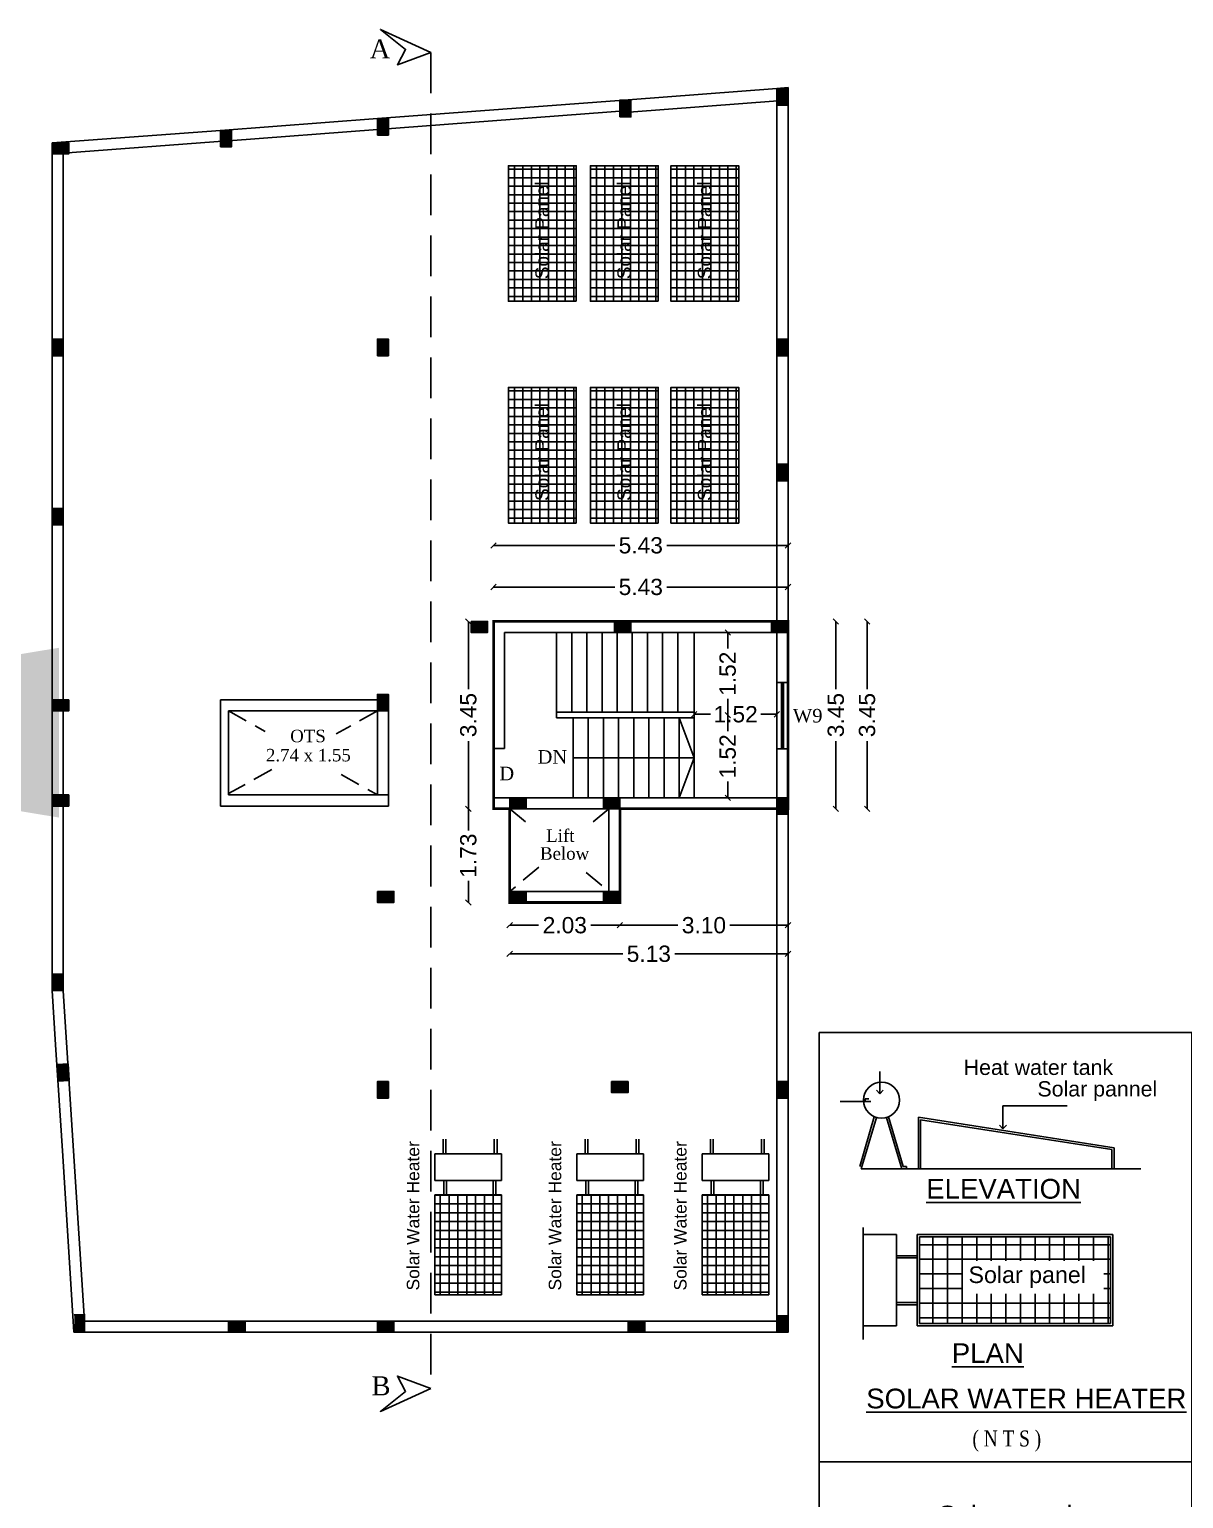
# Model space of a CAD drawing. Header units: metres. Extents: x -5144 to -5005, y 5368 to 5469.
# Drawn here: x -5077.09 to -5055.81, y 5392.96 to 5420.05 of the extents above; entities that cross this region are included whole.
import ezdxf

# ---------------------------------------------------------------- set-up
doc = ezdxf.new("R2010")
doc.units = ezdxf.units.M
doc.header["$MEASUREMENT"] = 0
doc.linetypes.add('DASHED2', pattern=[0.375, 0.25, -0.125])
doc.linetypes.add('HIDDEN', pattern=[0.375, 0.25, -0.125])
doc.layers.add('BLK_1_FLR_2_ROOF_AREA', color=54, linetype='Continuous')
doc.layers.add('BLK_1_STAIR_HEADROOM', color=1, linetype='Continuous', plot=False)
doc.styles.add('HEAD', font='times.ttf', dxfattribs={"height": 12})
doc.styles.add('simplex-0.8', font='Cambria.ttf', dxfattribs={"width": 0.8})
doc.styles.get("Standard").update_dxf_attribs({"font": 'arial.ttf'})
doc.styles.add('style5', font='times.ttf')
doc.dimstyles.new('LIV_DIM  DET 01', dxfattribs={"dimscale": 24, "dimtxt": 0.166667, "dimasz": 0.0625, "dimexe": 0.03125, "dimexo": 0.03125, "dimgap": 0.03125, "dimtad": 1, "dimdec": 1, "dimdsep": 46, "dimlunit": 4, "dimtxsty": 'simplex-0.8', "dimblk": 'ARCHTICK', "dimcen": 0.5, "dimdle": 0.0625, "dimclrd": 256, "dimclre": 256, "dimclrt": 41, "dimazin": 0, "dimtfac": 1, "dimtdec": 1, "dimtix": 1, "dimtmove": 2, "dimatfit": 3, "dimfxl": 0, "dimfrac": 1, "dimlwd": -1, "dimlwe": -1, "dimarcsym": 0})
doc.dimstyles.get("Standard").update_dxf_attribs({"dimtxt": 0.3, "dimasz": 0.1, "dimexe": 0.18, "dimexo": 0.0625, "dimgap": 0.09, "dimtad": 0, "dimzin": 0, "dimdsep": 46, "dimtxsty": 'Standard', "dimblk": 'OBLIQUE', "dimcen": 0.09, "dimse1": 1, "dimse2": 1, "dimclrt": 256, "dimadec": 0, "dimazin": 0, "dimtfac": 1, "dimtix": 1, "dimtofl": 0, "dimtmove": 1, "dimatfit": 3, "dimfxl": 0, "dimtolj": 1, "dimtzin": 0, "dimarcsym": 0})

# ---------------------------------------------------------------- blocks, each defined once
blk = doc.blocks.new('A$C65CB5194')
for p, q in [((3.233, 7.698), (3.233, 8.143)), ((3.233, 8.143), (5.026, 8.143)), ((3.233, 7.503), (3.135, 7.601)), ((3.233, 7.503), (3.233, 7.698)), ((3.331, 7.601), (3.233, 7.503)), ((1.319, 2.288), (1.319, 4.707)), ((1.725, 2.288), (1.725, 4.707)), ((2.132, 2.288), (2.132, 4.707)), ((2.539, 4.042), (2.539, 4.707)), ((2.946, 4.042), (2.946, 4.707)), ((3.353, 4.042), (3.353, 4.707)), ((3.759, 4.042), (3.759, 4.707)), ((4.166, 4.042), (4.166, 4.707)), ((4.573, 4.042), (4.573, 4.707)), ((4.98, 4.042), (4.98, 4.707)), ((5.386, 2.288), (5.386, 4.707)), ((5.793, 2.288), (5.793, 4.707)), ((6.2, 2.288), (6.2, 4.707)), ((6.27, 4.487), (0.941, 4.487)), ((6.27, 4.08), (0.941, 4.08)), ((2.157, 3.674), (0.941, 3.674)), ((6.27, 3.674), (5.337, 3.674)), ((2.157, 3.267), (0.941, 3.267)), ((6.27, 3.267), (5.337, 3.267)), ((2.539, 2.288), (2.539, 3.117)), ((2.946, 2.288), (2.946, 3.117)), ((3.353, 2.288), (3.353, 3.117)), ((3.759, 2.288), (3.759, 3.117)), ((4.166, 2.288), (4.166, 3.117)), ((4.573, 2.288), (4.573, 3.117)), ((4.98, 2.288), (4.98, 3.117)), ((6.27, 2.86), (0.941, 2.86)), ((6.27, 2.453), (0.941, 2.453))]:
    blk.add_line(p, q)
at = {"ltscale": 10}
for p, q in [((0.879, 7.823), (6.332, 6.971)), ((0.879, 6.386), (0.879, 7.823)), ((0.941, 7.751), (6.27, 6.919)), ((0.941, 6.386), (0.941, 7.751)), ((6.27, 6.919), (6.27, 6.386)), ((6.332, 6.971), (6.332, 6.386)), ((0.412, 6.386), (6.505, 6.386)), ((6.332, 4.769), (0.879, 4.769)), ((0.879, 4.769), (0.879, 2.226)), ((6.27, 4.707), (0.941, 4.707)), ((0.941, 4.707), (0.941, 2.288)), ((6.27, 2.288), (6.27, 4.707)), ((6.332, 2.226), (6.332, 4.769)), ((0.879, 4.18), (0.879, 4.118)), ((0.879, 2.815), (0.879, 2.877)), ((0.879, 2.226), (6.332, 2.226)), ((0.941, 2.288), (6.27, 2.288))]:
    blk.add_line(p, q, dxfattribs=at)
blk.add_lwpolyline([(0, 9.73), (6.868, 9.73), (6.868, 0), (0, 0)], close=True)
for s, height, p in [('Solar panel ', 0.35, (2.197, 8.573)), ('%%UElevation', 0.35, (2.166, 5.33)), ('Solar panel ', 0.39823, (2.311, 3.42)), ('%%UPlan', 0.35, (2.586, 1.445)), ('%%Usolar Panel', 0.35, (1.994, 0.561)), ('(NTS)', 0.35, (4.938, 0.536))]:
    blk.add_text(s, height=height).set_placement(p)
blk = doc.blocks.new('_OBLIQUE')
at = {"color": 0, "linetype": 'ByBlock'}
blk.add_line((-0.5, -0.5), (0.5, 0.5), dxfattribs=at)
blk = doc.blocks.new('*D70')
at = {"color": 0, "lineweight": -2}
for p, q in [((-5064.218, 5408.931), (-5064.218, 5408.633)), ((-5064.218, 5407.407), (-5064.218, 5407.705))]:
    blk.add_line(p, q, dxfattribs=at)
at = {"layer": 'Defpoints', "color": 0}
for p in [(-5064.835, 5408.931), (-5064.835, 5407.407), (-5064.218, 5407.407)]:
    blk.add_point(p, dxfattribs=at)
at = {"color": 0, "lineweight": -2, "xscale": 0.1, "yscale": 0.1, "zscale": 0.1}
for p, rotation in [((-5064.218, 5408.931), 90), ((-5064.218, 5407.407), 270)]:
    blk.add_blockref('_OBLIQUE', p, dxfattribs=dict(at, rotation=rotation))
at = {"insert": (-5064.218, 5408.169), "char_height": 0.3, "attachment_point": 5, "rotation": 90}
blk.add_mtext('\\A1;1.52', dxfattribs=at)
blk = doc.blocks.new('*D71')
at = {"color": 0, "lineweight": -2}
for p, q in [((-5064.218, 5407.407), (-5064.218, 5407.109)), ((-5064.218, 5405.883), (-5064.218, 5406.181))]:
    blk.add_line(p, q, dxfattribs=at)
at = {"layer": 'Defpoints', "color": 0}
for p in [(-5064.835, 5407.407), (-5064.835, 5405.883), (-5064.218, 5405.883)]:
    blk.add_point(p, dxfattribs=at)
at = {"color": 0, "lineweight": -2, "xscale": 0.1, "yscale": 0.1, "zscale": 0.1}
for p, rotation in [((-5064.218, 5407.407), 90), ((-5064.218, 5405.883), 270)]:
    blk.add_blockref('_OBLIQUE', p, dxfattribs=dict(at, rotation=rotation))
at = {"insert": (-5064.218, 5406.645), "char_height": 0.3, "attachment_point": 5, "rotation": 90}
blk.add_mtext('\\A1;1.52', dxfattribs=at)
blk = doc.blocks.new('*D152')
at = {"color": 0, "lineweight": -2}
for p, q in [((-5064.835, 5407.421), (-5064.537, 5407.421)), ((-5063.311, 5407.421), (-5063.609, 5407.421))]:
    blk.add_line(p, q, dxfattribs=at)
at = {"layer": 'Defpoints', "color": 0}
for p in [(-5064.835, 5407.646), (-5063.311, 5407.646), (-5063.311, 5407.421)]:
    blk.add_point(p, dxfattribs=at)
at = {"color": 0, "lineweight": -2, "xscale": 0.1, "yscale": 0.1, "zscale": 0.1, "rotation": 180}
blk.add_blockref('_OBLIQUE', (-5064.835, 5407.421), dxfattribs=at)
at = {"color": 0, "lineweight": -2, "xscale": 0.1, "yscale": 0.1, "zscale": 0.1}
blk.add_blockref('_OBLIQUE', (-5063.311, 5407.421), dxfattribs=at)
at = {"insert": (-5064.073, 5407.421), "char_height": 0.3, "attachment_point": 5}
blk.add_mtext('\\A1;1.52', dxfattribs=at)
blk = doc.blocks.new('*D140')
at = {"color": 0, "lineweight": -2}
for p, q in [((-5068.535, 5409.768), (-5066.301, 5409.768)), ((-5063.107, 5409.768), (-5065.341, 5409.768))]:
    blk.add_line(p, q, dxfattribs=at)
at = {"layer": 'Defpoints', "color": 0}
for p in [(-5068.535, 5409.768), (-5068.535, 5409.134), (-5063.107, 5409.134)]:
    blk.add_point(p, dxfattribs=at)
at = {"color": 0, "lineweight": -2, "xscale": 0.1, "yscale": 0.1, "zscale": 0.1, "rotation": 180}
blk.add_blockref('_OBLIQUE', (-5068.535, 5409.768), dxfattribs=at)
at = {"color": 0, "lineweight": -2, "xscale": 0.1, "yscale": 0.1, "zscale": 0.1}
blk.add_blockref('_OBLIQUE', (-5063.107, 5409.768), dxfattribs=at)
at = {"insert": (-5065.821, 5409.768), "char_height": 0.3, "attachment_point": 5}
blk.add_mtext('\\A1;5.43', dxfattribs=at)
blk = doc.blocks.new('*D141')
at = {"color": 0, "lineweight": -2}
for p, q in [((-5069, 5409.134), (-5069, 5407.887)), ((-5069, 5405.68), (-5069, 5406.926))]:
    blk.add_line(p, q, dxfattribs=at)
at = {"layer": 'Defpoints', "color": 0}
for p in [(-5068.535, 5409.134), (-5069, 5405.68), (-5068.535, 5405.68)]:
    blk.add_point(p, dxfattribs=at)
at = {"color": 0, "lineweight": -2, "xscale": 0.1, "yscale": 0.1, "zscale": 0.1}
for p, rotation in [((-5069, 5409.134), 90), ((-5069, 5405.68), 270)]:
    blk.add_blockref('_OBLIQUE', p, dxfattribs=dict(at, rotation=rotation))
at = {"insert": (-5069, 5407.407), "char_height": 0.3, "attachment_point": 5, "rotation": 90}
blk.add_mtext('\\A1;3.45', dxfattribs=at)
blk = doc.blocks.new('*D142')
at = {"color": 0, "lineweight": -2}
for p, q in [((-5062.225, 5409.134), (-5062.225, 5407.887)), ((-5062.225, 5405.68), (-5062.225, 5406.926))]:
    blk.add_line(p, q, dxfattribs=at)
at = {"layer": 'Defpoints', "color": 0}
for p in [(-5063.107, 5409.134), (-5063.107, 5405.68), (-5062.225, 5405.68)]:
    blk.add_point(p, dxfattribs=at)
at = {"color": 0, "lineweight": -2, "xscale": 0.1, "yscale": 0.1, "zscale": 0.1}
for p, rotation in [((-5062.225, 5409.134), 90), ((-5062.225, 5405.68), 270)]:
    blk.add_blockref('_OBLIQUE', p, dxfattribs=dict(at, rotation=rotation))
at = {"insert": (-5062.225, 5407.407), "char_height": 0.3, "attachment_point": 5, "rotation": 90}
blk.add_mtext('\\A1;3.45', dxfattribs=at)
blk = doc.blocks.new('*D143')
at = {"color": 0, "lineweight": -2}
for p, q in [((-5066.206, 5403.532), (-5065.136, 5403.532)), ((-5063.107, 5403.532), (-5064.178, 5403.532))]:
    blk.add_line(p, q, dxfattribs=at)
at = {"layer": 'Defpoints', "color": 0}
for p in [(-5066.206, 5405.68), (-5063.107, 5405.68), (-5063.107, 5403.532)]:
    blk.add_point(p, dxfattribs=at)
at = {"color": 0, "lineweight": -2, "xscale": 0.1, "yscale": 0.1, "zscale": 0.1, "rotation": 180}
blk.add_blockref('_OBLIQUE', (-5066.206, 5403.532), dxfattribs=at)
at = {"color": 0, "lineweight": -2, "xscale": 0.1, "yscale": 0.1, "zscale": 0.1}
blk.add_blockref('_OBLIQUE', (-5063.107, 5403.532), dxfattribs=at)
at = {"insert": (-5064.657, 5403.532), "char_height": 0.3, "attachment_point": 5}
blk.add_mtext('\\A1;3.10', dxfattribs=at)
blk = doc.blocks.new('*D144')
at = {"color": 0, "lineweight": -2}
for p, q in [((-5068.238, 5403.532), (-5067.704, 5403.532)), ((-5066.206, 5403.532), (-5066.74, 5403.532))]:
    blk.add_line(p, q, dxfattribs=at)
at = {"layer": 'Defpoints', "color": 0}
for p in [(-5068.238, 5403.951), (-5066.206, 5403.951), (-5068.238, 5403.532)]:
    blk.add_point(p, dxfattribs=at)
at = {"color": 0, "lineweight": -2, "xscale": 0.1, "yscale": 0.1, "zscale": 0.1}
for p, rotation in [((-5068.238, 5403.532), 180.0000000000168), ((-5066.206, 5403.532), 1.68665e-11)]:
    blk.add_blockref('_OBLIQUE', p, dxfattribs=dict(at, rotation=rotation))
at = {"insert": (-5067.222, 5403.532), "char_height": 0.3, "attachment_point": 5}
blk.add_mtext('\\A1;2.03', dxfattribs=at)
blk = doc.blocks.new('*D145')
at = {"color": 0, "lineweight": -2}
for p, q in [((-5069, 5405.68), (-5069, 5405.281)), ((-5069, 5403.951), (-5069, 5404.35))]:
    blk.add_line(p, q, dxfattribs=at)
at = {"layer": 'Defpoints', "color": 0}
for p in [(-5068.535, 5405.68), (-5069, 5403.951), (-5068.238, 5403.951)]:
    blk.add_point(p, dxfattribs=at)
at = {"color": 0, "lineweight": -2, "xscale": 0.1, "yscale": 0.1, "zscale": 0.1}
for p, rotation in [((-5069, 5405.68), 90), ((-5069, 5403.951), 270)]:
    blk.add_blockref('_OBLIQUE', p, dxfattribs=dict(at, rotation=rotation))
at = {"insert": (-5069, 5404.815), "char_height": 0.3, "attachment_point": 5, "rotation": 90}
blk.add_mtext('\\A1;1.73', dxfattribs=at)
blk = doc.blocks.new('*D146')
at = {"color": 0, "lineweight": -2}
for p, q in [((-5068.238, 5403.006), (-5066.152, 5403.006)), ((-5063.107, 5403.006), (-5065.193, 5403.006))]:
    blk.add_line(p, q, dxfattribs=at)
at = {"layer": 'Defpoints', "color": 0}
for p in [(-5068.238, 5403.951), (-5063.107, 5403.951), (-5063.107, 5403.006)]:
    blk.add_point(p, dxfattribs=at)
at = {"color": 0, "lineweight": -2, "xscale": 0.1, "yscale": 0.1, "zscale": 0.1, "rotation": 180}
blk.add_blockref('_OBLIQUE', (-5068.238, 5403.006), dxfattribs=at)
at = {"color": 0, "lineweight": -2, "xscale": 0.1, "yscale": 0.1, "zscale": 0.1}
blk.add_blockref('_OBLIQUE', (-5063.107, 5403.006), dxfattribs=at)
at = {"insert": (-5065.673, 5403.006), "char_height": 0.3, "attachment_point": 5}
blk.add_mtext('\\A1;5.13', dxfattribs=at)
blk = doc.blocks.new('_ArchTick')
at = {"color": 0, "const_width": 0.15}
blk.add_lwpolyline([(-0.5, -0.5), (0.5, 0.5)], dxfattribs=at)
blk = doc.blocks.new('*D190')
at = {"layer": 'BLK_1_STAIR_HEADROOM', "color": 0, "lineweight": -2}
for p, q in [((-5068.535, 5410.535), (-5066.301, 5410.535)), ((-5063.107, 5410.535), (-5065.341, 5410.535))]:
    blk.add_line(p, q, dxfattribs=at)
at = {"layer": 'Defpoints', "color": 0}
for p in [(-5063.107, 5410.535), (-5068.535, 5409.134), (-5063.107, 5409.134)]:
    blk.add_point(p, dxfattribs=at)
at = {"layer": 'BLK_1_STAIR_HEADROOM', "color": 0, "lineweight": -2, "xscale": 0.1, "yscale": 0.1, "zscale": 0.1, "rotation": 180}
blk.add_blockref('_OBLIQUE', (-5068.535, 5410.535), dxfattribs=at)
at = {"layer": 'BLK_1_STAIR_HEADROOM', "color": 0, "lineweight": -2, "xscale": 0.1, "yscale": 0.1, "zscale": 0.1}
blk.add_blockref('_OBLIQUE', (-5063.107, 5410.535), dxfattribs=at)
at = {"layer": 'BLK_1_STAIR_HEADROOM', "insert": (-5065.821, 5410.535), "char_height": 0.3, "attachment_point": 5}
blk.add_mtext('\\A1;5.43', dxfattribs=at)
blk = doc.blocks.new('*D191')
at = {"layer": 'BLK_1_STAIR_HEADROOM', "color": 0, "lineweight": -2}
for p, q in [((-5061.649, 5409.134), (-5061.649, 5407.887)), ((-5061.649, 5405.68), (-5061.649, 5406.926))]:
    blk.add_line(p, q, dxfattribs=at)
at = {"layer": 'Defpoints', "color": 0}
for p in [(-5063.107, 5409.134), (-5063.107, 5405.68), (-5061.649, 5405.68)]:
    blk.add_point(p, dxfattribs=at)
at = {"layer": 'BLK_1_STAIR_HEADROOM', "color": 0, "lineweight": -2, "xscale": 0.1, "yscale": 0.1, "zscale": 0.1}
for p, rotation in [((-5061.649, 5409.134), 90), ((-5061.649, 5405.68), 270)]:
    blk.add_blockref('_OBLIQUE', p, dxfattribs=dict(at, rotation=rotation))
at = {"layer": 'BLK_1_STAIR_HEADROOM', "insert": (-5061.649, 5407.407), "char_height": 0.3, "attachment_point": 5, "rotation": 90}
blk.add_mtext('\\A1;3.45', dxfattribs=at)
blk = doc.blocks.new('A$C55156D3A')
for p, q in [((1.258, 7.768), (1.258, 8.099)), ((1.258, 7.634), (1.185, 7.707)), ((1.258, 7.634), (1.258, 7.779)), ((1.33, 7.707), (1.258, 7.634)), ((3.809, 7.055), (3.809, 7.385)), ((3.809, 7.385), (5.142, 7.385)), ((3.809, 6.91), (3.809, 7.055)), ((3.809, 6.91), (3.736, 6.982)), ((3.882, 6.982), (3.809, 6.91)), ((2.358, 2.868), (2.358, 4.667)), ((2.661, 2.868), (2.661, 4.667)), ((2.963, 2.868), (2.963, 4.667)), ((3.266, 4.172), (3.266, 4.667)), ((3.568, 4.172), (3.568, 4.667)), ((3.871, 4.172), (3.871, 4.667)), ((4.173, 4.172), (4.173, 4.667)), ((4.476, 4.172), (4.476, 4.667)), ((4.779, 4.172), (4.779, 4.667)), ((5.081, 4.172), (5.081, 4.667)), ((5.384, 4.172), (5.384, 4.667)), ((5.686, 4.172), (5.686, 4.667)), ((5.989, 2.868), (5.989, 4.667)), ((6.041, 4.503), (2.077, 4.503)), ((6.041, 4.201), (2.077, 4.201)), ((2.982, 3.898), (2.077, 3.898)), ((6.041, 3.898), (5.904, 3.898)), ((2.982, 3.596), (2.077, 3.596)), ((3.266, 2.868), (3.266, 3.484)), ((3.568, 2.868), (3.568, 3.484)), ((3.871, 2.868), (3.871, 3.484)), ((4.173, 2.868), (4.173, 3.484)), ((4.476, 2.868), (4.476, 3.484)), ((4.779, 2.868), (4.779, 3.484)), ((5.081, 2.868), (5.081, 3.484)), ((5.384, 2.868), (5.384, 3.484)), ((5.686, 2.868), (5.686, 3.484)), ((6.041, 3.596), (5.904, 3.596)), ((6.041, 3.293), (2.077, 3.293)), ((6.041, 2.991), (2.077, 2.991))]:
    blk.add_line(p, q)
at = {"ltscale": 10}
for p, q in [((0.434, 7.474), (1.071, 7.474)), ((0.95, 7.474), (0.95, 7.53)), ((0.95, 7.53), (1.032, 7.53)), ((0.84, 6.125), (1.142, 7.159)), ((0.871, 6.079), (1.185, 7.143)), ((1.711, 6.079), (1.397, 7.143)), ((1.743, 6.125), (1.44, 7.159)), ((2.058, 7.148), (6.114, 6.514)), ((2.058, 6.079), (2.058, 7.148)), ((2.104, 7.094), (6.068, 6.475)), ((2.104, 6.079), (2.104, 7.094)), ((6.068, 6.475), (6.068, 6.079)), ((6.114, 6.514), (6.114, 6.079)), ((1.809, 6.125), (1.743, 6.125)), ((1.809, 6.079), (1.809, 6.125)), ((1.711, 6.079), (0.871, 6.079)), ((1.711, 6.079), (6.667, 6.079)), ((0.909, 2.538), (0.909, 4.863)), ((0.909, 4.713), (1.604, 4.713)), ((1.604, 4.713), (1.604, 2.822)), ((6.087, 4.713), (2.031, 4.713)), ((2.031, 4.713), (2.031, 2.822)), ((6.041, 4.667), (2.077, 4.667)), ((2.077, 4.667), (2.077, 2.868)), ((6.041, 2.868), (6.041, 4.667)), ((6.087, 2.822), (6.087, 4.713)), ((1.604, 4.229), (1.604, 4.275)), ((1.604, 4.275), (2.031, 4.275)), ((2.031, 4.275), (2.031, 4.229)), ((2.031, 4.229), (1.604, 4.229)), ((2.031, 3.306), (1.604, 3.306)), ((1.604, 3.306), (1.604, 3.26)), ((1.604, 3.26), (2.031, 3.26)), ((2.031, 3.26), (2.031, 3.306)), ((1.604, 2.822), (0.909, 2.822)), ((2.031, 2.822), (6.087, 2.822)), ((2.077, 2.868), (6.041, 2.868))]:
    blk.add_line(p, q, dxfattribs=at)
at = {"linetype": 'ByBlock', "ltscale": 100}
blk.add_lwpolyline([(0, 8.904), (7.726, 8.904), (7.726, 0), (0, 0)], close=True, dxfattribs=at)
at = {"ltscale": 10}
blk.add_circle((1.291, 7.501), 0.374, dxfattribs=at)
for s, height, p in [('Heat water tank', 0.31668, (2.997, 8.024)), ('Solar pannel ', 0.31668, (4.526, 7.578)), ('%%uELEVATION', 0.40925, (2.22, 5.459)), ('Solar panel ', 0.34463, (3.096, 3.709)), ('%%uPLAN', 0.4092, (2.75, 2.051)), ('%%USOLAR WATER HEATER', 0.40925, (0.976, 1.11))]:
    blk.add_text(s, height=height).set_placement(p)
at = {"style": 'HEAD', "width": 0.8}
blk.add_text('( N T S )', height=0.3315, dxfattribs=at).set_placement((3.178, 0.32))

msp = doc.modelspace()

# ---------------------------------------------------------------- hatches: boundary and pattern name
at = {"linetype": 'Continuous'}
h = msp.add_hatch(color=256, dxfattribs=at)
h.dxf.hatch_style = 1
h.paths.add_polyline_path([(-5063.21, 5418.958), (-5063.311, 5418.958), (-5063.311, 5418.654), (-5063.191, 5418.654)])
h.paths.add_polyline_path([(-5063.107, 5418.958), (-5063.21, 5418.958), (-5063.191, 5418.654), (-5063.107, 5418.654)])
h = msp.add_hatch(color=256, dxfattribs=at)
h.dxf.hatch_style = 1
h.paths.add_polyline_path([(-5066.105, 5418.741), (-5066.206, 5418.741), (-5066.206, 5418.436), (-5066.086, 5418.436)])
h.paths.add_polyline_path([(-5066.003, 5418.741), (-5066.105, 5418.741), (-5066.086, 5418.436), (-5066.003, 5418.436)])
h = msp.add_hatch(color=256, dxfattribs=at)
h.dxf.hatch_style = 1
h.paths.add_polyline_path([(-5070.576, 5418.405), (-5070.677, 5418.405), (-5070.677, 5418.1), (-5070.557, 5418.1)])
h.paths.add_polyline_path([(-5070.473, 5418.405), (-5070.576, 5418.405), (-5070.557, 5418.1), (-5070.473, 5418.1)])
h = msp.add_hatch(color=256, dxfattribs=at)
h.dxf.hatch_style = 1
h.paths.add_polyline_path([(-5073.471, 5418.187), (-5073.572, 5418.187), (-5073.572, 5417.883), (-5073.452, 5417.883)])
h.paths.add_polyline_path([(-5073.369, 5418.187), (-5073.471, 5418.187), (-5073.452, 5417.883), (-5073.369, 5417.883)])
h = msp.add_hatch(color=256, dxfattribs=at)
h.dxf.hatch_style = 1
h.paths.add_polyline_path([(-5076.366, 5417.854), (-5076.366, 5417.955), (-5076.671, 5417.955), (-5076.671, 5417.835)])
h.paths.add_polyline_path([(-5076.366, 5417.751), (-5076.366, 5417.854), (-5076.671, 5417.835), (-5076.671, 5417.751)])
h = msp.add_hatch()
h.set_pattern_fill('ANSI37', color=256, scale=1.25, angle=45)
h.set_pattern_definition([(90, (-12285.49412, 5209.6569), (-0.15625, 1e-16), []), (180, (-12285.49412, 5209.6569), (-1e-16, -0.15625), [])])
h.paths.add_polyline_path([(-5067.012, 5417.535), (-5068.262, 5417.535), (-5068.262, 5415.035), (-5067.012, 5415.035)])
h.paths.add_polyline_path([(-5067.446, 5415.378), (-5067.446, 5417.313), (-5067.834, 5417.313), (-5067.834, 5415.378)], flags=24)
h = msp.add_hatch()
h.set_pattern_fill('ANSI37', color=256, scale=1.25, angle=45)
h.set_pattern_definition([(90, (-12283.9823, 5209.6569), (-0.15625, 1e-16), []), (180, (-12283.9823, 5209.6569), (-1e-16, -0.15625), [])])
h.paths.add_polyline_path([(-5065.5, 5417.535), (-5066.75, 5417.535), (-5066.75, 5415.035), (-5065.5, 5415.035)])
h.paths.add_polyline_path([(-5065.934, 5415.378), (-5065.934, 5417.313), (-5066.322, 5417.313), (-5066.322, 5415.378)], flags=24)
h = msp.add_hatch()
h.set_pattern_fill('ANSI37', color=256, scale=1.25, angle=45)
h.set_pattern_definition([(90, (-12282.49814, 5209.6569), (-0.15625, 1e-16), []), (180, (-12282.49814, 5209.6569), (-1e-16, -0.15625), [])])
h.paths.add_polyline_path([(-5064.016, 5417.535), (-5065.266, 5417.535), (-5065.266, 5415.035), (-5064.016, 5415.035)])
h.paths.add_polyline_path([(-5064.45, 5415.378), (-5064.45, 5417.313), (-5064.838, 5417.313), (-5064.838, 5415.378)], flags=24)
h = msp.add_hatch(color=256, dxfattribs=at)
h.dxf.hatch_style = 1
h.paths.add_polyline_path([(-5076.57, 5414.338), (-5076.671, 5414.338), (-5076.671, 5414.033), (-5076.551, 5414.033)])
h.paths.add_polyline_path([(-5076.468, 5414.338), (-5076.57, 5414.338), (-5076.551, 5414.033), (-5076.468, 5414.033)])
h = msp.add_hatch(color=256, dxfattribs=at)
h.dxf.hatch_style = 1
h.paths.add_polyline_path([(-5070.576, 5414.338), (-5070.677, 5414.338), (-5070.677, 5414.033), (-5070.557, 5414.033)])
h.paths.add_polyline_path([(-5070.473, 5414.338), (-5070.576, 5414.338), (-5070.557, 5414.033), (-5070.473, 5414.033)])
h = msp.add_hatch(color=256, dxfattribs=at)
h.dxf.hatch_style = 1
h.paths.add_polyline_path([(-5063.21, 5414.338), (-5063.311, 5414.338), (-5063.311, 5414.033), (-5063.191, 5414.033)])
h.paths.add_polyline_path([(-5063.107, 5414.338), (-5063.21, 5414.338), (-5063.191, 5414.033), (-5063.107, 5414.033)])
h = msp.add_hatch()
h.set_pattern_fill('ANSI37', color=256, scale=1.25, angle=45)
h.set_pattern_definition([(90, (-12285.49412, 5205.56929), (-0.15625, 1e-16), []), (180, (-12285.49412, 5205.56929), (-1e-16, -0.15625), [])])
h.paths.add_polyline_path([(-5067.012, 5413.448), (-5068.262, 5413.448), (-5068.262, 5410.948), (-5067.012, 5410.948)])
h.paths.add_polyline_path([(-5067.446, 5411.291), (-5067.446, 5413.226), (-5067.834, 5413.226), (-5067.834, 5411.291)], flags=24)
h = msp.add_hatch()
h.set_pattern_fill('ANSI37', color=256, scale=1.25, angle=45)
h.set_pattern_definition([(90, (-12283.9823, 5205.56929), (-0.15625, 1e-16), []), (180, (-12283.9823, 5205.56929), (-1e-16, -0.15625), [])])
h.paths.add_polyline_path([(-5065.5, 5413.448), (-5066.75, 5413.448), (-5066.75, 5410.948), (-5065.5, 5410.948)])
h.paths.add_polyline_path([(-5065.934, 5411.291), (-5065.934, 5413.226), (-5066.322, 5413.226), (-5066.322, 5411.291)], flags=24)
h = msp.add_hatch()
h.set_pattern_fill('ANSI37', color=256, scale=1.25, angle=45)
h.set_pattern_definition([(90, (-12282.49814, 5205.56929), (-0.15625, 1e-16), []), (180, (-12282.49814, 5205.56929), (-1e-16, -0.15625), [])])
h.paths.add_polyline_path([(-5064.016, 5413.448), (-5065.266, 5413.448), (-5065.266, 5410.948), (-5064.016, 5410.948)])
h.paths.add_polyline_path([(-5064.45, 5411.291), (-5064.45, 5413.226), (-5064.838, 5413.226), (-5064.838, 5411.291)], flags=24)
h = msp.add_hatch(color=256, dxfattribs=at)
h.dxf.hatch_style = 1
h.paths.add_polyline_path([(-5063.21, 5412.03), (-5063.311, 5412.03), (-5063.311, 5411.725), (-5063.191, 5411.725)])
h.paths.add_polyline_path([(-5063.107, 5412.03), (-5063.21, 5412.03), (-5063.191, 5411.725), (-5063.107, 5411.725)])
h = msp.add_hatch(color=256, dxfattribs=at)
h.dxf.hatch_style = 1
h.paths.add_polyline_path([(-5076.57, 5411.218), (-5076.671, 5411.218), (-5076.671, 5410.913), (-5076.551, 5410.913)])
h.paths.add_polyline_path([(-5076.468, 5411.218), (-5076.57, 5411.218), (-5076.551, 5410.913), (-5076.468, 5410.913)])
h = msp.add_hatch(color=256, dxfattribs=at)
h.dxf.hatch_style = 1
h.paths.add_polyline_path([(-5068.645, 5409.032), (-5068.645, 5409.133), (-5068.949, 5409.133), (-5068.949, 5409.013)])
h.paths.add_polyline_path([(-5068.645, 5408.93), (-5068.645, 5409.032), (-5068.949, 5409.013), (-5068.949, 5408.93)])
h = msp.add_hatch(color=256, dxfattribs=at)
h.dxf.hatch_style = 1
h.paths.add_polyline_path([(-5066.003, 5409.032), (-5066.003, 5409.133), (-5066.308, 5409.133), (-5066.308, 5409.013)])
h.paths.add_polyline_path([(-5066.003, 5408.93), (-5066.003, 5409.032), (-5066.308, 5409.013), (-5066.308, 5408.93)])
h = msp.add_hatch(color=256, dxfattribs=at)
h.dxf.hatch_style = 1
h.paths.add_polyline_path([(-5063.107, 5409.032), (-5063.107, 5409.133), (-5063.412, 5409.133), (-5063.412, 5409.013)])
h.paths.add_polyline_path([(-5063.107, 5408.93), (-5063.107, 5409.032), (-5063.412, 5409.013), (-5063.412, 5408.93)])
h = msp.add_hatch(color=256, dxfattribs=at)
h.dxf.hatch_style = 1
h.paths.add_polyline_path([(-5070.576, 5407.789), (-5070.677, 5407.789), (-5070.677, 5407.484), (-5070.557, 5407.484)])
h.paths.add_polyline_path([(-5070.473, 5407.789), (-5070.576, 5407.789), (-5070.557, 5407.484), (-5070.473, 5407.484)])
h = msp.add_hatch(color=256, dxfattribs=at)
h.dxf.hatch_style = 1
h.paths.add_polyline_path([(-5076.366, 5407.586), (-5076.366, 5407.687), (-5076.671, 5407.687), (-5076.671, 5407.567)])
h.paths.add_polyline_path([(-5076.366, 5407.484), (-5076.366, 5407.586), (-5076.671, 5407.567), (-5076.671, 5407.484)])
h = msp.add_hatch(color=256, dxfattribs=at)
h.dxf.hatch_style = 1
h.paths.add_polyline_path([(-5076.366, 5405.834), (-5076.366, 5405.934), (-5076.671, 5405.934), (-5076.671, 5405.814)])
h.paths.add_polyline_path([(-5076.366, 5405.731), (-5076.366, 5405.834), (-5076.671, 5405.814), (-5076.671, 5405.731)])
h = msp.add_hatch(color=256, dxfattribs=at)
h.dxf.hatch_style = 1
h.paths.add_polyline_path([(-5067.933, 5405.782), (-5067.933, 5405.883), (-5068.237, 5405.883), (-5068.237, 5405.763)])
h.paths.add_polyline_path([(-5067.933, 5405.68), (-5067.933, 5405.782), (-5068.237, 5405.763), (-5068.237, 5405.68)])
h = msp.add_hatch(color=256, dxfattribs=at)
h.dxf.hatch_style = 1
h.paths.add_polyline_path([(-5066.206, 5405.782), (-5066.206, 5405.883), (-5066.511, 5405.883), (-5066.511, 5405.763)])
h.paths.add_polyline_path([(-5066.206, 5405.68), (-5066.206, 5405.782), (-5066.511, 5405.763), (-5066.511, 5405.68)])
h = msp.add_hatch(color=256, dxfattribs=at)
h.dxf.hatch_style = 1
h.paths.add_polyline_path([(-5063.21, 5405.883), (-5063.311, 5405.883), (-5063.311, 5405.578), (-5063.191, 5405.578)])
h.paths.add_polyline_path([(-5063.107, 5405.883), (-5063.21, 5405.883), (-5063.191, 5405.578), (-5063.107, 5405.578)])
h = msp.add_hatch(color=256, dxfattribs=at)
h.dxf.hatch_style = 1
h.paths.add_polyline_path([(-5070.677, 5404.156), (-5070.677, 5403.953), (-5070.372, 5403.953), (-5070.372, 5404.156)])
h = msp.add_hatch(color=256, dxfattribs=at)
h.dxf.hatch_style = 1
h.paths.add_polyline_path([(-5067.933, 5404.055), (-5067.933, 5404.156), (-5068.237, 5404.156), (-5068.237, 5404.036)])
h.paths.add_polyline_path([(-5067.933, 5403.952), (-5067.933, 5404.055), (-5068.237, 5404.036), (-5068.237, 5403.952)])
h = msp.add_hatch(color=256, dxfattribs=at)
h.dxf.hatch_style = 1
h.paths.add_polyline_path([(-5066.206, 5404.055), (-5066.206, 5404.156), (-5066.511, 5404.156), (-5066.511, 5404.036)])
h.paths.add_polyline_path([(-5066.206, 5403.952), (-5066.206, 5404.055), (-5066.511, 5404.036), (-5066.511, 5403.952)])
h = msp.add_hatch(color=256, dxfattribs=at)
h.dxf.hatch_style = 1
h.paths.add_polyline_path([(-5076.569, 5402.328), (-5076.468, 5402.328), (-5076.468, 5402.632), (-5076.588, 5402.632)])
h.paths.add_polyline_path([(-5076.671, 5402.328), (-5076.569, 5402.328), (-5076.588, 5402.632), (-5076.671, 5402.632)])
h = msp.add_hatch(color=256, dxfattribs=at)
h.dxf.hatch_style = 1
h.paths.add_polyline_path([(-5076.459, 5400.665), (-5076.358, 5400.671), (-5076.378, 5400.976), (-5076.498, 5400.968)])
h.paths.add_polyline_path([(-5076.561, 5400.659), (-5076.459, 5400.665), (-5076.498, 5400.968), (-5076.581, 5400.963)])
h = msp.add_hatch(color=256, dxfattribs=at)
h.dxf.hatch_style = 1
h.paths.add_polyline_path([(-5070.574, 5400.346), (-5070.473, 5400.346), (-5070.473, 5400.651), (-5070.593, 5400.651)])
h.paths.add_polyline_path([(-5070.677, 5400.346), (-5070.574, 5400.346), (-5070.593, 5400.651), (-5070.677, 5400.651)])
h = msp.add_hatch(color=256, dxfattribs=at)
h.dxf.hatch_style = 1
h.paths.add_polyline_path([(-5066.054, 5400.55), (-5066.054, 5400.65), (-5066.359, 5400.65), (-5066.359, 5400.53)])
h.paths.add_polyline_path([(-5066.054, 5400.447), (-5066.054, 5400.55), (-5066.359, 5400.53), (-5066.359, 5400.447)])
h = msp.add_hatch(color=256, dxfattribs=at)
h.dxf.hatch_style = 1
h.paths.add_polyline_path([(-5063.208, 5400.346), (-5063.107, 5400.346), (-5063.107, 5400.65), (-5063.227, 5400.65)])
h.paths.add_polyline_path([(-5063.311, 5400.346), (-5063.208, 5400.346), (-5063.227, 5400.65), (-5063.311, 5400.65)])
h = msp.add_hatch()
h.set_pattern_fill('NET', color=256, scale=0.05118, angle=360, style=0)
h.set_pattern_definition([(360, (-5722.91235, 5360.69618), (1e-16, 0.162495752), []), (90, (-5722.91235, 5360.69618), (-0.162495752, 1e-16), [])])
h.paths.add_polyline_path([(-5068.389, 5396.722), (-5069.617, 5396.722), (-5069.617, 5398.564), (-5068.389, 5398.564)])
h = msp.add_hatch()
h.set_pattern_fill('NET', color=256, scale=0.05118, angle=360, style=0)
h.set_pattern_definition([(360, (-5720.29666, 5360.69618), (1e-16, 0.162495752), []), (90, (-5720.29666, 5360.69618), (-0.162495752, 1e-16), [])])
h.paths.add_polyline_path([(-5065.773, 5396.722), (-5067.001, 5396.722), (-5067.001, 5398.564), (-5065.773, 5398.564)])
h = msp.add_hatch()
h.set_pattern_fill('NET', color=256, scale=0.05118, angle=360, style=0)
h.set_pattern_definition([(360, (-5717.98644, 5360.69618), (1e-16, 0.162495752), []), (90, (-5717.98644, 5360.69618), (-0.162495752, 1e-16), [])])
h.paths.add_polyline_path([(-5063.463, 5396.722), (-5064.691, 5396.722), (-5064.691, 5398.564), (-5063.463, 5398.564)])
h = msp.add_hatch(color=256, dxfattribs=at)
h.dxf.hatch_style = 1
h.paths.add_polyline_path([(-5076.166, 5396.349), (-5076.267, 5396.349), (-5076.267, 5396.044), (-5076.147, 5396.044)])
h.paths.add_polyline_path([(-5076.064, 5396.349), (-5076.166, 5396.349), (-5076.147, 5396.044), (-5076.064, 5396.044)])
h = msp.add_hatch(color=256, dxfattribs=at)
h.dxf.hatch_style = 1
h.paths.add_polyline_path([(-5073.115, 5396.131), (-5073.115, 5396.232), (-5073.42, 5396.232), (-5073.42, 5396.112)])
h.paths.add_polyline_path([(-5073.115, 5396.028), (-5073.115, 5396.131), (-5073.42, 5396.112), (-5073.42, 5396.028)])
h = msp.add_hatch(color=256, dxfattribs=at)
h.dxf.hatch_style = 1
h.paths.add_polyline_path([(-5070.372, 5396.131), (-5070.372, 5396.232), (-5070.677, 5396.232), (-5070.677, 5396.112)])
h.paths.add_polyline_path([(-5070.372, 5396.028), (-5070.372, 5396.131), (-5070.677, 5396.112), (-5070.677, 5396.028)])
h = msp.add_hatch(color=256, dxfattribs=at)
h.dxf.hatch_style = 1
h.paths.add_polyline_path([(-5065.749, 5396.131), (-5065.749, 5396.232), (-5066.054, 5396.232), (-5066.054, 5396.112)])
h.paths.add_polyline_path([(-5065.749, 5396.028), (-5065.749, 5396.131), (-5066.054, 5396.112), (-5066.054, 5396.028)])
h = msp.add_hatch(color=256, dxfattribs=at)
h.dxf.hatch_style = 1
h.paths.add_polyline_path([(-5063.21, 5396.333), (-5063.311, 5396.333), (-5063.311, 5396.028), (-5063.191, 5396.028)])
h.paths.add_polyline_path([(-5063.107, 5396.333), (-5063.21, 5396.333), (-5063.191, 5396.028), (-5063.107, 5396.028)])

# ---------------------------------------------------------------- linework, layer by layer
for p, q in [((-5063.311, 5418.958), (-5066.054, 5418.752)), ((-5063.311, 5418.958), (-5063.107, 5418.974)), ((-5063.293, 5418.729), (-5066.037, 5418.523)), ((-5063.311, 5408.005), (-5063.108, 5408.005)), ((-5063.229, 5406.785), (-5063.229, 5408.005)), ((-5063.209, 5406.785), (-5063.209, 5408.005)), ((-5063.189, 5406.785), (-5063.189, 5408.005)), ((-5068.335, 5406.793), (-5068.535, 5406.793)), ((-5063.311, 5406.785), (-5063.108, 5406.785)), ((-5068.335, 5405.883), (-5068.535, 5405.883)), ((-5068.238, 5404.156), (-5068.238, 5403.951))]:
    msp.add_line(p, q)
for p, q in [((-5063.311, 5415.958), (-5063.311, 5418.958)), ((-5063.107, 5415.958), (-5063.107, 5418.974)), ((-5066.054, 5418.752), (-5070.677, 5418.405)), ((-5066.039, 5418.55), (-5070.661, 5418.202)), ((-5070.677, 5418.405), (-5073.572, 5418.187)), ((-5073.572, 5418.187), (-5076.671, 5417.955)), ((-5070.677, 5418.201), (-5073.42, 5417.995)), ((-5076.671, 5417.751), (-5076.671, 5414.266)), ((-5073.369, 5417.999), (-5076.468, 5417.766)), ((-5076.468, 5417.751), (-5076.468, 5414.266)), ((-5063.311, 5413.732), (-5063.311, 5415.958)), ((-5063.107, 5413.732), (-5063.107, 5415.958)), ((-5076.671, 5414.266), (-5076.671, 5414.037)), ((-5076.671, 5414.033), (-5076.671, 5411.065)), ((-5076.468, 5414.113), (-5076.468, 5414.037)), ((-5076.468, 5402.325), (-5076.468, 5414.033)), ((-5063.311, 5409.134), (-5063.311, 5413.732)), ((-5063.107, 5405.883), (-5063.107, 5413.732)), ((-5076.671, 5407.509), (-5076.671, 5411.065)), ((-5068.535, 5409.134), (-5063.107, 5409.134)), ((-5068.535, 5409.134), (-5068.535, 5405.68)), ((-5068.335, 5408.931), (-5063.311, 5408.931)), ((-5068.335, 5408.931), (-5068.335, 5406.793)), ((-5067.375, 5408.931), (-5067.375, 5407.458)), ((-5067.375, 5408.931), (-5063.311, 5408.931)), ((-5067.095, 5408.931), (-5067.095, 5407.458)), ((-5066.816, 5408.931), (-5066.816, 5407.458)), ((-5066.536, 5408.931), (-5066.536, 5407.458)), ((-5066.257, 5408.931), (-5066.257, 5407.458)), ((-5065.978, 5408.931), (-5065.978, 5407.458)), ((-5065.698, 5408.931), (-5065.698, 5407.458)), ((-5065.419, 5408.931), (-5065.419, 5407.458)), ((-5065.139, 5408.931), (-5065.139, 5407.458)), ((-5064.835, 5408.931), (-5064.835, 5407.356)), ((-5063.311, 5405.883), (-5063.311, 5408.931)), ((-5076.671, 5407.484), (-5076.671, 5407.509)), ((-5076.671, 5405.884), (-5076.671, 5407.484)), ((-5073.572, 5407.687), (-5070.473, 5407.687)), ((-5073.572, 5407.687), (-5073.572, 5405.731)), ((-5073.42, 5407.484), (-5070.473, 5407.484)), ((-5073.42, 5407.484), (-5073.42, 5405.934)), ((-5070.473, 5407.484), (-5070.473, 5407.687)), ((-5070.473, 5407.484), (-5070.473, 5405.934)), ((-5067.375, 5407.458), (-5064.835, 5407.458)), ((-5067.375, 5407.356), (-5067.375, 5407.458)), ((-5067.375, 5407.356), (-5064.835, 5407.356)), ((-5076.671, 5405.731), (-5076.671, 5405.884)), ((-5073.42, 5405.934), (-5070.473, 5405.934)), ((-5070.473, 5405.731), (-5070.473, 5405.934)), ((-5063.311, 5405.883), (-5068.335, 5405.883)), ((-5063.311, 5405.883), (-5068.237, 5405.883)), ((-5063.311, 5405.883), (-5067.07, 5405.883)), ((-5067.07, 5405.883), (-5063.311, 5405.883)), ((-5063.311, 5405.883), (-5063.311, 5405.883)), ((-5063.107, 5400.955), (-5063.107, 5405.883)), ((-5076.671, 5405.731), (-5076.671, 5402.328)), ((-5073.572, 5405.731), (-5071.743, 5405.731)), ((-5071.743, 5405.731), (-5070.473, 5405.731)), ((-5063.311, 5405.68), (-5068.535, 5405.68)), ((-5063.107, 5405.68), (-5068.237, 5405.68)), ((-5066.409, 5405.68), (-5066.409, 5404.156)), ((-5066.206, 5405.68), (-5066.206, 5403.951)), ((-5063.311, 5405.68), (-5063.311, 5400.65)), ((-5068.238, 5404.156), (-5066.409, 5404.156)), ((-5068.238, 5403.951), (-5066.206, 5403.951)), ((-5076.609, 5401.326), (-5076.671, 5402.328)), ((-5076.468, 5402.325), (-5076.074, 5396.232)), ((-5076.609, 5401.326), (-5076.479, 5399.28)), ((-5063.107, 5400.655), (-5063.107, 5400.955)), ((-5063.311, 5400.65), (-5063.311, 5396.232)), ((-5063.107, 5396.028), (-5063.107, 5400.65)), ((-5076.479, 5399.28), (-5076.271, 5396.028)), ((-5076.064, 5396.349), (-5076.267, 5396.349)), ((-5076.074, 5396.232), (-5063.311, 5396.232)), ((-5076.271, 5396.028), (-5070.677, 5396.028)), ((-5070.677, 5396.028), (-5063.107, 5396.028))]:
    msp.add_line(p, q, dxfattribs=at)
at = {"linetype": 'DASHED2', "ltscale": 1.5}
for p, q in [((-5073.42, 5407.484), (-5072.746, 5407.103)), ((-5070.677, 5407.484), (-5071.437, 5407.062)), ((-5072.626, 5406.401), (-5073.42, 5405.96)), ((-5071.346, 5406.312), (-5070.677, 5405.934)), ((-5068.237, 5405.68), (-5067.831, 5405.341)), ((-5066.409, 5405.68), (-5066.809, 5405.346)), ((-5067.701, 5404.603), (-5068.238, 5404.156)), ((-5066.827, 5404.503), (-5066.409, 5404.156))]:
    msp.add_line(p, q, dxfattribs=at)
at = {"linetype": 'DASHED2', "ltscale": 8}
msp.add_line((-5070.677, 5407.484), (-5070.677, 5405.934), dxfattribs=at)
at = {"linetype": 'DASHED2', "ltscale": 6}
for p, q in [((-5067.07, 5407.356), (-5067.07, 5405.883)), ((-5066.79, 5407.356), (-5066.79, 5405.883)), ((-5066.511, 5407.356), (-5066.511, 5405.883)), ((-5066.232, 5407.356), (-5066.232, 5405.883)), ((-5065.952, 5407.356), (-5065.952, 5405.883)), ((-5065.673, 5407.356), (-5065.673, 5405.883)), ((-5065.393, 5407.356), (-5065.393, 5405.883)), ((-5065.114, 5407.356), (-5065.114, 5405.883)), ((-5064.835, 5407.356), (-5064.835, 5405.883))]:
    msp.add_line(p, q, dxfattribs=at)
at = {"ltscale": 10}
for p, q in [((-5069.465, 5399.316), (-5069.465, 5399.586)), ((-5069.414, 5399.316), (-5069.414, 5399.586)), ((-5068.523, 5399.316), (-5068.523, 5399.586)), ((-5068.472, 5399.316), (-5068.472, 5399.586)), ((-5066.849, 5399.316), (-5066.849, 5399.586)), ((-5066.798, 5399.316), (-5066.798, 5399.586)), ((-5065.907, 5399.316), (-5065.907, 5399.586)), ((-5065.856, 5399.316), (-5065.856, 5399.586)), ((-5064.539, 5399.316), (-5064.539, 5399.586)), ((-5064.488, 5399.316), (-5064.488, 5399.586)), ((-5063.597, 5399.316), (-5063.597, 5399.586)), ((-5063.546, 5399.316), (-5063.546, 5399.586)), ((-5069.617, 5398.83), (-5069.617, 5399.316)), ((-5069.617, 5399.316), (-5068.389, 5399.316)), ((-5069.617, 5398.83), (-5069.617, 5399.316)), ((-5068.389, 5398.83), (-5068.389, 5399.316)), ((-5067.001, 5398.83), (-5067.001, 5399.316)), ((-5067.001, 5399.316), (-5065.773, 5399.316)), ((-5067.001, 5398.83), (-5067.001, 5399.316)), ((-5065.773, 5398.83), (-5065.773, 5399.316)), ((-5064.691, 5398.83), (-5064.691, 5399.316)), ((-5064.691, 5399.316), (-5063.463, 5399.316)), ((-5064.691, 5398.83), (-5064.691, 5399.316)), ((-5063.463, 5398.83), (-5063.463, 5399.316)), ((-5068.389, 5398.83), (-5069.617, 5398.83)), ((-5069.451, 5398.564), (-5069.451, 5398.83)), ((-5069.4, 5398.564), (-5069.4, 5398.83)), ((-5068.542, 5398.564), (-5068.542, 5398.83)), ((-5068.491, 5398.564), (-5068.491, 5398.83)), ((-5065.773, 5398.83), (-5067.001, 5398.83)), ((-5066.836, 5398.564), (-5066.836, 5398.83)), ((-5066.785, 5398.564), (-5066.785, 5398.83)), ((-5065.926, 5398.564), (-5065.926, 5398.83)), ((-5065.875, 5398.564), (-5065.875, 5398.83)), ((-5063.463, 5398.83), (-5064.691, 5398.83)), ((-5064.526, 5398.564), (-5064.526, 5398.83)), ((-5064.474, 5398.564), (-5064.474, 5398.83)), ((-5063.616, 5398.564), (-5063.616, 5398.83)), ((-5063.565, 5398.564), (-5063.565, 5398.83)), ((-5069.617, 5398.564), (-5069.617, 5396.722)), ((-5068.389, 5398.564), (-5069.617, 5398.564)), ((-5068.389, 5396.722), (-5068.389, 5398.564)), ((-5067.001, 5398.564), (-5067.001, 5396.722)), ((-5065.773, 5398.564), (-5067.001, 5398.564)), ((-5065.773, 5396.722), (-5065.773, 5398.564)), ((-5064.691, 5398.564), (-5064.691, 5396.722)), ((-5063.463, 5398.564), (-5064.691, 5398.564)), ((-5063.463, 5396.722), (-5063.463, 5398.564)), ((-5069.617, 5396.722), (-5068.389, 5396.722)), ((-5067.001, 5396.722), (-5065.773, 5396.722)), ((-5064.691, 5396.722), (-5063.463, 5396.722))]:
    msp.add_line(p, q, dxfattribs=at)
for points in [[(-5069.689, 5419.625), (-5070.621, 5420.048), (-5070.156, 5419.678), (-5070.308, 5419.395), (-5069.689, 5419.625)], [(-5064.835, 5406.619), (-5065.114, 5407.356)], [(-5067.07, 5406.619), (-5064.835, 5406.619)], [(-5064.835, 5406.619), (-5065.114, 5405.883)], [(-5069.689, 5394.993), (-5070.621, 5394.569), (-5070.156, 5394.939), (-5070.308, 5395.222), (-5069.689, 5394.993)]]:
    msp.add_lwpolyline(points)
at = {"linetype": 'HIDDEN', "ltscale": 3}
msp.add_lwpolyline([(-5069.689, 5419.625), (-5069.689, 5394.993)], dxfattribs=at)
at = {"linetype": 'Continuous'}
for points in [[(-5063.311, 5418.654), (-5063.107, 5418.654), (-5063.107, 5418.958), (-5063.311, 5418.958)], [(-5066.206, 5418.436), (-5066.003, 5418.436), (-5066.003, 5418.741), (-5066.206, 5418.741)], [(-5070.677, 5418.1), (-5070.473, 5418.1), (-5070.473, 5418.405), (-5070.677, 5418.405)], [(-5073.572, 5417.883), (-5073.369, 5417.883), (-5073.369, 5418.187), (-5073.572, 5418.187)], [(-5076.671, 5417.955), (-5076.671, 5417.751), (-5076.366, 5417.751), (-5076.366, 5417.955)], [(-5076.671, 5414.033), (-5076.468, 5414.033), (-5076.468, 5414.338), (-5076.671, 5414.338)], [(-5070.677, 5414.033), (-5070.473, 5414.033), (-5070.473, 5414.338), (-5070.677, 5414.338)], [(-5063.311, 5414.033), (-5063.107, 5414.033), (-5063.107, 5414.338), (-5063.311, 5414.338)], [(-5063.311, 5411.725), (-5063.107, 5411.725), (-5063.107, 5412.03), (-5063.311, 5412.03)], [(-5076.671, 5410.913), (-5076.468, 5410.913), (-5076.468, 5411.218), (-5076.671, 5411.218)], [(-5068.949, 5409.133), (-5068.949, 5408.93), (-5068.645, 5408.93), (-5068.645, 5409.133)], [(-5066.308, 5409.133), (-5066.308, 5408.93), (-5066.003, 5408.93), (-5066.003, 5409.133)], [(-5063.412, 5409.133), (-5063.412, 5408.93), (-5063.107, 5408.93), (-5063.107, 5409.133)], [(-5070.677, 5407.484), (-5070.473, 5407.484), (-5070.473, 5407.789), (-5070.677, 5407.789)], [(-5076.671, 5407.687), (-5076.671, 5407.484), (-5076.366, 5407.484), (-5076.366, 5407.687)], [(-5076.671, 5405.934), (-5076.671, 5405.731), (-5076.366, 5405.731), (-5076.366, 5405.934)], [(-5068.237, 5405.883), (-5068.237, 5405.68), (-5067.933, 5405.68), (-5067.933, 5405.883)], [(-5066.511, 5405.883), (-5066.511, 5405.68), (-5066.206, 5405.68), (-5066.206, 5405.883)], [(-5063.311, 5405.578), (-5063.107, 5405.578), (-5063.107, 5405.883), (-5063.311, 5405.883)], [(-5068.238, 5404.156), (-5066.409, 5404.156), (-5066.409, 5405.68), (-5068.238, 5405.68)], [(-5070.677, 5404.156), (-5070.677, 5403.953), (-5070.372, 5403.953), (-5070.372, 5404.156)], [(-5068.237, 5404.156), (-5068.237, 5403.952), (-5067.933, 5403.952), (-5067.933, 5404.156)], [(-5066.511, 5404.156), (-5066.511, 5403.952), (-5066.206, 5403.952), (-5066.206, 5404.156)], [(-5076.468, 5402.632), (-5076.671, 5402.632), (-5076.671, 5402.328), (-5076.468, 5402.328)], [(-5076.378, 5400.976), (-5076.581, 5400.963), (-5076.561, 5400.659), (-5076.358, 5400.671)], [(-5070.473, 5400.651), (-5070.677, 5400.651), (-5070.677, 5400.346), (-5070.473, 5400.346)], [(-5066.359, 5400.65), (-5066.359, 5400.447), (-5066.054, 5400.447), (-5066.054, 5400.65)], [(-5063.107, 5400.65), (-5063.311, 5400.65), (-5063.311, 5400.346), (-5063.107, 5400.346)], [(-5073.42, 5396.232), (-5073.42, 5396.028), (-5073.115, 5396.028), (-5073.115, 5396.232)], [(-5070.677, 5396.232), (-5070.677, 5396.028), (-5070.372, 5396.028), (-5070.372, 5396.232)], [(-5066.054, 5396.232), (-5066.054, 5396.028), (-5065.749, 5396.028), (-5065.749, 5396.232)], [(-5063.311, 5396.028), (-5063.107, 5396.028), (-5063.107, 5396.333), (-5063.311, 5396.333)]]:
    msp.add_lwpolyline(points, close=True, dxfattribs=at)
for points in [[(-5067.012, 5415.035), (-5068.262, 5415.035), (-5068.262, 5417.535), (-5067.012, 5417.535)], [(-5065.5, 5415.035), (-5066.75, 5415.035), (-5066.75, 5417.535), (-5065.5, 5417.535)], [(-5064.016, 5415.035), (-5065.266, 5415.035), (-5065.266, 5417.535), (-5064.016, 5417.535)], [(-5067.012, 5410.948), (-5068.262, 5410.948), (-5068.262, 5413.448), (-5067.012, 5413.448)], [(-5065.5, 5410.948), (-5066.75, 5410.948), (-5066.75, 5413.448), (-5065.5, 5413.448)], [(-5064.016, 5410.948), (-5065.266, 5410.948), (-5065.266, 5413.448), (-5064.016, 5413.448)]]:
    msp.add_lwpolyline(points, close=True)
at = {"color": 5, "const_width": 0.05}
msp.add_lwpolyline([(-5068.535, 5409.134), (-5063.107, 5409.133), (-5063.107, 5405.68), (-5066.206, 5405.68), (-5066.206, 5403.952), (-5068.237, 5403.952), (-5068.237, 5405.68), (-5068.535, 5405.68)], close=True, dxfattribs=at)
at = {"layer": 'BLK_1_FLR_2_ROOF_AREA', "color": 54}
msp.add_lwpolyline([(-5068.535, 5409.134), (-5063.107, 5409.133), (-5063.107, 5405.68), (-5066.206, 5405.68), (-5066.206, 5403.951), (-5068.238, 5403.951), (-5068.237, 5405.68), (-5068.535, 5405.68)], close=True, dxfattribs=at)
at = {"layer": 'BLK_1_STAIR_HEADROOM', "color": 1}
msp.add_lwpolyline([(-5068.535, 5409.134), (-5063.107, 5409.133), (-5063.107, 5405.68), (-5066.206, 5405.68), (-5066.206, 5403.951), (-5068.238, 5403.951), (-5068.237, 5405.68), (-5068.535, 5405.68)], close=True, dxfattribs=at)

# ---------------------------------------------------------------- block references
at = {"color": 2, "xscale": 0.8890346836303015, "yscale": 0.8890346836303015, "zscale": 0.8890346836303015}
msp.add_blockref('A$C55156D3A', (-5062.532, 5393.639), dxfattribs=at)
msp.add_blockref('A$C65CB5194', (-5062.532, 5383.908))

# ---------------------------------------------------------------- texts
at = {"style": 'style5'}
for s, height, p in [('A', 0.35, (-5070.82, 5419.513)), ('OTS', 0.23, (-5072.285, 5406.907)), ('2.74 x 1.55', 0.23, (-5072.731, 5406.554)), ('Lift', 0.23, (-5067.565, 5405.07)), ('Below', 0.23, (-5067.679, 5404.741)), ('B', 0.35, (-5070.787, 5394.867))]:
    msp.add_text(s, height=height, dxfattribs=at).set_placement(p)
for p in [(-5067.515, 5415.443), (-5066.003, 5415.443), (-5064.519, 5415.443), (-5067.515, 5411.355), (-5066.003, 5411.355), (-5064.519, 5411.355)]:
    msp.add_text('Solar Panel', height=0.25, rotation=90).set_placement(p)
at = {"ltscale": 100}
for p in [(-5069.904, 5396.799), (-5067.288, 5396.799), (-5064.978, 5396.799)]:
    msp.add_text('Solar Water Heater', height=0.23031, rotation=90, dxfattribs=at).set_placement(p)
at = {"char_height": 0.25, "width": 0.52799, "style": 'style5'}
for s, insert, attachment_point in [('W9', (-5062.744, 5407.265), 8), ('DN', (-5067.451, 5406.761), 2), ('D', (-5068.293, 5406.455), 2)]:
    msp.add_mtext(s, dxfattribs=dict(at, insert=insert, attachment_point=attachment_point))

# ---------------------------------------------------------------- dimensions: what is measured, and where the dimension line sits
for p1, p2, distance, picture, middle in [((-5063.107, 5409.134), (-5068.535, 5409.134), -0.634, '*D140', (-5065.821, 5409.768)), ((-5068.535, 5409.134), (-5068.535, 5405.68), -0.465, '*D141', (-5069, 5407.407)), ((-5063.107, 5409.134), (-5063.107, 5405.68), 0.883, '*D142', (-5062.225, 5407.407)), ((-5066.206, 5405.68), (-5063.107, 5405.68), -2.148, '*D143', (-5064.657, 5403.532)), ((-5068.238, 5403.951), (-5063.107, 5403.951), -0.944, '*D146', (-5065.673, 5403.006))]:
    dim = msp.add_aligned_dim(p1=p1, p2=p2, distance=distance, dimstyle='Standard')
    dim.commit()
    dim.dimension.update_dxf_attribs({"geometry": picture, "text_midpoint": middle})
for base, p1, p2, angle, picture, middle in [((-5064.218, 5407.407), (-5064.835, 5408.931), (-5064.835, 5407.407), 90, '*D70', (-5064.218, 5408.169)), ((-5064.218, 5405.883), (-5064.835, 5407.407), (-5064.835, 5405.883), 90, '*D71', (-5064.218, 5406.645)), ((-5069, 5403.951), (-5068.535, 5405.68), (-5068.238, 5403.951), 90, '*D145', (-5069, 5404.815)), ((-5068.238, 5403.532), (-5066.206, 5403.951), (-5068.238, 5403.951), 180, '*D144', (-5067.222, 5403.532))]:
    dim = msp.add_linear_dim(base=base, p1=p1, p2=p2, angle=angle, dimstyle='Standard')
    dim.commit()
    dim.dimension.update_dxf_attribs({"geometry": picture, "text_midpoint": middle})
dim = msp.add_linear_dim(base=(-5063.311, 5407.421), p1=(-5064.835, 5407.646), p2=(-5063.311, 5407.646), dimstyle='Standard')
dim.commit()
dim.dimension.update_dxf_attribs({"geometry": '*D152', "text_midpoint": (-5064.073, 5407.421)})
at = {"layer": 'BLK_1_STAIR_HEADROOM', "color": 1}
for p1, p2, distance, picture, middle in [((-5068.535, 5409.134), (-5063.107, 5409.134), 1.401, '*D190', (-5065.821, 5410.535)), ((-5063.107, 5409.134), (-5063.107, 5405.68), 1.458, '*D191', (-5061.649, 5407.407))]:
    dim = msp.add_aligned_dim(p1=p1, p2=p2, distance=distance, dimstyle='Standard', dxfattribs=at)
    dim.commit()
    dim.dimension.update_dxf_attribs({"geometry": picture, "text_midpoint": middle})

# ---------------------------------------------------------------- leaders
msp.add_leader([(-5086.066, 5407.083), (-5083.606, 5407.083), (-5083.606, 5408.658)], dimstyle='LIV_DIM  DET 01', override={"dimscale": 34, "dimasz": 0.28, "dimtad": 0})

doc.saveas('drawing.dxf')
